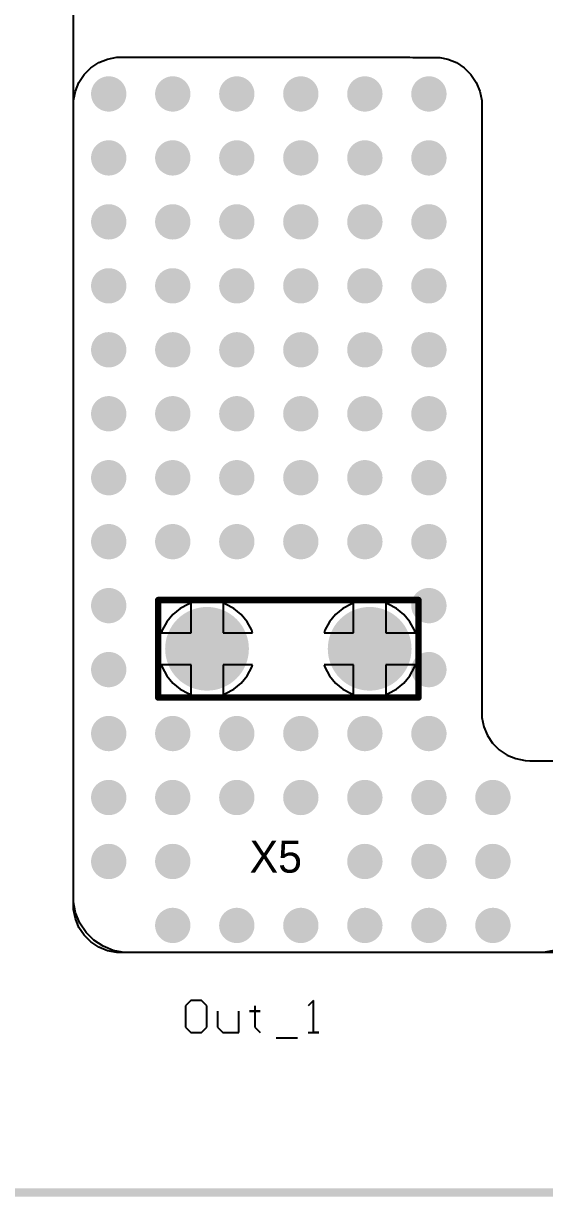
# Model space of a CAD drawing. Header units: millimetres. Extents: x 25 to 183, y 185 to 406.
# Drawn here: x 54.34 to 70.61, y 185.27 to 221.95 of the extents above; entities that cross this region are included whole.
import ezdxf

# ---------------------------------------------------------------- set-up
doc = ezdxf.new("R2010")
doc.units = ezdxf.units.MM
for name, color, linetype in [('BottomLayer', 5, 'Continuous'), ('BottomSolder', 6, 'Continuous'), ('Mechanical1', 6, 'Continuous'), ('MultiLayer', 9, 'Continuous'), ('PadHoleLayer', 156, 'Continuous'), ('TopLayer', 1, 'Continuous'), ('TopOverlay', 2, 'Continuous'), ('TopSolder', 216, 'Continuous'), ('ViaHoleLayer', 16, 'Continuous')]:
    doc.layers.add(name, color=color, linetype=linetype)

# ---------------------------------------------------------------- blocks, each defined once
blk = doc.blocks.new('63849_1_INSULATOR_154719_1__1845')
at = {"layer": 'BottomLayer', "const_width": 1.206}
for points in [[(-0.603, 0, 1), (0.603, 0, 1)], [(4.477, 0, 1), (5.683, 0, 1)]]:
    blk.add_lwpolyline(points, format="xyb", close=True, dxfattribs=at)
at = {"layer": 'BottomSolder', "const_width": 1.308}
for points in [[(-0.654, 0, 1), (0.654, 0, 1)], [(4.426, 0, 1), (5.734, 0, 1)]]:
    blk.add_lwpolyline(points, format="xyb", close=True, dxfattribs=at)
at = {"layer": 'MultiLayer', "const_width": 1.206}
for points in [[(-0.603, 0, 1), (0.603, 0, 1)], [(4.477, 0, 1), (5.683, 0, 1)]]:
    blk.add_lwpolyline(points, format="xyb", close=True, dxfattribs=at)
at = {"layer": 'PadHoleLayer', "const_width": 0.75}
for points in [[(-0.375, 0, 1), (0.375, 0, 1)], [(4.705, 0, 1), (5.455, 0, 1)]]:
    blk.add_lwpolyline(points, format="xyb", close=True, dxfattribs=at)
at = {"layer": 'TopLayer', "const_width": 1.206}
for points in [[(-0.603, 0, 1), (0.603, 0, 1)], [(4.477, 0, 1), (5.683, 0, 1)]]:
    blk.add_lwpolyline(points, format="xyb", close=True, dxfattribs=at)
at = {"layer": 'TopOverlay', "const_width": 0.203}
for points in [[(-1.524, 1.524), (-1.524, -1.524)], [(6.604, 1.524), (-1.524, 1.524)], [(6.604, 1.524), (6.604, -1.524)], [(6.604, -1.524), (-1.524, -1.524)]]:
    blk.add_lwpolyline(points, dxfattribs=at)
at = {"layer": 'TopOverlay', "const_width": 0.102}
for points in [[(-1.575, 1.524, 1), (-1.473, 1.524, 1)], [(-1.575, 1.524, 1), (-1.473, 1.524, 1)], [(6.553, 1.524, 1), (6.655, 1.524, 1)], [(6.553, 1.524, 1), (6.655, 1.524, 1)], [(-1.575, -1.524, 1), (-1.473, -1.524, 1)], [(-1.575, -1.524, 1), (-1.473, -1.524, 1)], [(6.553, -1.524, 1), (6.655, -1.524, 1)], [(6.553, -1.524, 1), (6.655, -1.524, 1)]]:
    blk.add_lwpolyline(points, format="xyb", close=True, dxfattribs=at)
at = {"layer": 'TopSolder', "const_width": 1.308}
for points in [[(-0.654, 0, 1), (0.654, 0, 1)], [(4.426, 0, 1), (5.734, 0, 1)]]:
    blk.add_lwpolyline(points, format="xyb", close=True, dxfattribs=at)

msp = doc.modelspace()

# ---------------------------------------------------------------- linework, layer by layer
at = {"layer": 'BottomLayer'}
for p, q in [((56.689, 220.729), (56.962, 220.842)), ((56.962, 220.842), (57.252, 220.9)), ((57.252, 220.9), (57.4, 220.9)), ((57.4, 220.9), (57.4, 220.9)), ((57.4, 220.9), (66.404, 220.9)), ((66.404, 220.9), (66.502, 220.89)), ((66.502, 220.89), (66.503, 220.89)), ((66.503, 220.89), (66.503, 220.89)), ((66.503, 220.89), (66.65, 220.89)), ((66.65, 220.89), (67.346, 220.89)), ((67.346, 220.89), (67.588, 220.842)), ((67.588, 220.842), (67.861, 220.729)), ((56.235, 220.356), (56.444, 220.565)), ((56.444, 220.565), (56.689, 220.729)), ((67.861, 220.729), (68.106, 220.565)), ((68.106, 220.565), (68.315, 220.356)), ((55.958, 219.838), (56.071, 220.111)), ((56.071, 220.111), (56.235, 220.356)), ((68.315, 220.356), (68.479, 220.111)), ((68.479, 220.111), (68.592, 219.838)), ((55.9, 219.548), (55.958, 219.838)), ((68.592, 219.838), (68.65, 219.548)), ((55.9, 219.4), (55.9, 219.548)), ((55.9, 194.4), (55.9, 219.4)), ((68.65, 219.548), (68.65, 219.4)), ((68.65, 219.4), (68.65, 219.4)), ((68.65, 219.4), (68.65, 219.4)), ((68.65, 219.4), (68.65, 200.4)), ((68.65, 200.4), (68.657, 200.253)), ((68.657, 200.253), (68.715, 199.965)), ((68.715, 199.965), (68.827, 199.693)), ((68.827, 199.693), (68.99, 199.448)), ((68.99, 199.448), (69.198, 199.24)), ((69.198, 199.24), (69.443, 199.077)), ((69.443, 199.077), (69.715, 198.965)), ((69.715, 198.965), (70.003, 198.907)), ((70.003, 198.907), (70.15, 198.9)), ((70.15, 198.9), (70.15, 198.9)), ((70.15, 198.9), (89.65, 198.9)), ((55.9, 194.252), (55.9, 194.4)), ((55.958, 193.962), (55.9, 194.252)), ((56.071, 193.689), (55.958, 193.962)), ((56.235, 193.444), (56.071, 193.689)), ((56.444, 193.235), (56.235, 193.444)), ((56.689, 193.071), (56.444, 193.235)), ((56.962, 192.958), (56.689, 193.071)), ((57.252, 192.9), (56.962, 192.958)), ((57.4, 192.9), (57.252, 192.9)), ((91.15, 192.9), (57.4, 192.9))]:
    msp.add_line(p, q, dxfattribs=at)
at = {"layer": 'BottomLayer', "const_width": 0.45}
for points in [[(56.775, 219.75, 1), (57.225, 219.75, 1)], [(58.775, 219.75, 1), (59.225, 219.75, 1)], [(60.775, 219.75, 1), (61.225, 219.75, 1)], [(62.775, 219.75, 1), (63.225, 219.75, 1)], [(64.775, 219.75, 1), (65.225, 219.75, 1)], [(66.775, 219.75, 1), (67.225, 219.75, 1)], [(56.775, 217.75, 1), (57.225, 217.75, 1)], [(58.775, 217.75, 1), (59.225, 217.75, 1)], [(60.775, 217.75, 1), (61.225, 217.75, 1)], [(62.775, 217.75, 1), (63.225, 217.75, 1)], [(64.775, 217.75, 1), (65.225, 217.75, 1)], [(66.775, 217.75, 1), (67.225, 217.75, 1)], [(56.775, 215.75, 1), (57.225, 215.75, 1)], [(58.775, 215.75, 1), (59.225, 215.75, 1)], [(60.775, 215.75, 1), (61.225, 215.75, 1)], [(62.775, 215.75, 1), (63.225, 215.75, 1)], [(64.775, 215.75, 1), (65.225, 215.75, 1)], [(66.775, 215.75, 1), (67.225, 215.75, 1)], [(56.775, 213.75, 1), (57.225, 213.75, 1)], [(58.775, 213.75, 1), (59.225, 213.75, 1)], [(60.775, 213.75, 1), (61.225, 213.75, 1)], [(62.775, 213.75, 1), (63.225, 213.75, 1)], [(64.775, 213.75, 1), (65.225, 213.75, 1)], [(66.775, 213.75, 1), (67.225, 213.75, 1)], [(56.775, 211.75, 1), (57.225, 211.75, 1)], [(58.775, 211.75, 1), (59.225, 211.75, 1)], [(60.775, 211.75, 1), (61.225, 211.75, 1)], [(62.775, 211.75, 1), (63.225, 211.75, 1)], [(64.775, 211.75, 1), (65.225, 211.75, 1)], [(66.775, 211.75, 1), (67.225, 211.75, 1)], [(56.775, 209.75, 1), (57.225, 209.75, 1)], [(58.775, 209.75, 1), (59.225, 209.75, 1)], [(60.775, 209.75, 1), (61.225, 209.75, 1)], [(62.775, 209.75, 1), (63.225, 209.75, 1)], [(64.775, 209.75, 1), (65.225, 209.75, 1)], [(66.775, 209.75, 1), (67.225, 209.75, 1)], [(56.775, 207.75, 1), (57.225, 207.75, 1)], [(58.775, 207.75, 1), (59.225, 207.75, 1)], [(60.775, 207.75, 1), (61.225, 207.75, 1)], [(62.775, 207.75, 1), (63.225, 207.75, 1)], [(64.775, 207.75, 1), (65.225, 207.75, 1)], [(66.775, 207.75, 1), (67.225, 207.75, 1)], [(56.775, 205.75, 1), (57.225, 205.75, 1)], [(58.775, 205.75, 1), (59.225, 205.75, 1)], [(60.775, 205.75, 1), (61.225, 205.75, 1)], [(62.775, 205.75, 1), (63.225, 205.75, 1)], [(64.775, 205.75, 1), (65.225, 205.75, 1)], [(66.775, 205.75, 1), (67.225, 205.75, 1)], [(56.775, 203.75, 1), (57.225, 203.75, 1)], [(66.775, 203.75, 1), (67.225, 203.75, 1)], [(56.775, 201.75, 1), (57.225, 201.75, 1)], [(66.775, 201.75, 1), (67.225, 201.75, 1)], [(56.775, 199.75, 1), (57.225, 199.75, 1)], [(58.775, 199.75, 1), (59.225, 199.75, 1)], [(60.775, 199.75, 1), (61.225, 199.75, 1)], [(62.775, 199.75, 1), (63.225, 199.75, 1)], [(64.775, 199.75, 1), (65.225, 199.75, 1)], [(66.775, 199.75, 1), (67.225, 199.75, 1)], [(56.775, 197.75, 1), (57.225, 197.75, 1)], [(58.775, 197.75, 1), (59.225, 197.75, 1)], [(60.775, 197.75, 1), (61.225, 197.75, 1)], [(62.775, 197.75, 1), (63.225, 197.75, 1)], [(64.775, 197.75, 1), (65.225, 197.75, 1)], [(66.775, 197.75, 1), (67.225, 197.75, 1)], [(68.775, 197.75, 1), (69.225, 197.75, 1)], [(56.775, 195.75, 1), (57.225, 195.75, 1)], [(58.775, 195.75, 1), (59.225, 195.75, 1)], [(64.775, 195.75, 1), (65.225, 195.75, 1)], [(66.775, 195.75, 1), (67.225, 195.75, 1)], [(68.775, 195.75, 1), (69.225, 195.75, 1)], [(58.775, 193.75, 1), (59.225, 193.75, 1)], [(60.775, 193.75, 1), (61.225, 193.75, 1)], [(62.775, 193.75, 1), (63.225, 193.75, 1)], [(64.775, 193.75, 1), (65.225, 193.75, 1)], [(66.775, 193.75, 1), (67.225, 193.75, 1)], [(68.775, 193.75, 1), (69.225, 193.75, 1)]]:
    msp.add_lwpolyline(points, format="xyb", close=True, dxfattribs=at)
at = {"layer": 'BottomSolder', "const_width": 0.552}
for points in [[(56.724, 219.75, 1), (57.276, 219.75, 1)], [(58.724, 219.75, 1), (59.276, 219.75, 1)], [(60.724, 219.75, 1), (61.276, 219.75, 1)], [(62.724, 219.75, 1), (63.276, 219.75, 1)], [(64.724, 219.75, 1), (65.276, 219.75, 1)], [(66.724, 219.75, 1), (67.276, 219.75, 1)], [(56.724, 217.75, 1), (57.276, 217.75, 1)], [(58.724, 217.75, 1), (59.276, 217.75, 1)], [(60.724, 217.75, 1), (61.276, 217.75, 1)], [(62.724, 217.75, 1), (63.276, 217.75, 1)], [(64.724, 217.75, 1), (65.276, 217.75, 1)], [(66.724, 217.75, 1), (67.276, 217.75, 1)], [(56.724, 215.75, 1), (57.276, 215.75, 1)], [(58.724, 215.75, 1), (59.276, 215.75, 1)], [(60.724, 215.75, 1), (61.276, 215.75, 1)], [(62.724, 215.75, 1), (63.276, 215.75, 1)], [(64.724, 215.75, 1), (65.276, 215.75, 1)], [(66.724, 215.75, 1), (67.276, 215.75, 1)], [(56.724, 213.75, 1), (57.276, 213.75, 1)], [(58.724, 213.75, 1), (59.276, 213.75, 1)], [(60.724, 213.75, 1), (61.276, 213.75, 1)], [(62.724, 213.75, 1), (63.276, 213.75, 1)], [(64.724, 213.75, 1), (65.276, 213.75, 1)], [(66.724, 213.75, 1), (67.276, 213.75, 1)], [(56.724, 211.75, 1), (57.276, 211.75, 1)], [(58.724, 211.75, 1), (59.276, 211.75, 1)], [(60.724, 211.75, 1), (61.276, 211.75, 1)], [(62.724, 211.75, 1), (63.276, 211.75, 1)], [(64.724, 211.75, 1), (65.276, 211.75, 1)], [(66.724, 211.75, 1), (67.276, 211.75, 1)], [(56.724, 209.75, 1), (57.276, 209.75, 1)], [(58.724, 209.75, 1), (59.276, 209.75, 1)], [(60.724, 209.75, 1), (61.276, 209.75, 1)], [(62.724, 209.75, 1), (63.276, 209.75, 1)], [(64.724, 209.75, 1), (65.276, 209.75, 1)], [(66.724, 209.75, 1), (67.276, 209.75, 1)], [(56.724, 207.75, 1), (57.276, 207.75, 1)], [(58.724, 207.75, 1), (59.276, 207.75, 1)], [(60.724, 207.75, 1), (61.276, 207.75, 1)], [(62.724, 207.75, 1), (63.276, 207.75, 1)], [(64.724, 207.75, 1), (65.276, 207.75, 1)], [(66.724, 207.75, 1), (67.276, 207.75, 1)], [(56.724, 205.75, 1), (57.276, 205.75, 1)], [(58.724, 205.75, 1), (59.276, 205.75, 1)], [(60.724, 205.75, 1), (61.276, 205.75, 1)], [(62.724, 205.75, 1), (63.276, 205.75, 1)], [(64.724, 205.75, 1), (65.276, 205.75, 1)], [(66.724, 205.75, 1), (67.276, 205.75, 1)], [(56.724, 203.75, 1), (57.276, 203.75, 1)], [(66.724, 203.75, 1), (67.276, 203.75, 1)], [(56.724, 201.75, 1), (57.276, 201.75, 1)], [(66.724, 201.75, 1), (67.276, 201.75, 1)], [(56.724, 199.75, 1), (57.276, 199.75, 1)], [(58.724, 199.75, 1), (59.276, 199.75, 1)], [(60.724, 199.75, 1), (61.276, 199.75, 1)], [(62.724, 199.75, 1), (63.276, 199.75, 1)], [(64.724, 199.75, 1), (65.276, 199.75, 1)], [(66.724, 199.75, 1), (67.276, 199.75, 1)], [(56.724, 197.75, 1), (57.276, 197.75, 1)], [(58.724, 197.75, 1), (59.276, 197.75, 1)], [(60.724, 197.75, 1), (61.276, 197.75, 1)], [(62.724, 197.75, 1), (63.276, 197.75, 1)], [(64.724, 197.75, 1), (65.276, 197.75, 1)], [(66.724, 197.75, 1), (67.276, 197.75, 1)], [(68.724, 197.75, 1), (69.276, 197.75, 1)], [(56.724, 195.75, 1), (57.276, 195.75, 1)], [(58.724, 195.75, 1), (59.276, 195.75, 1)], [(64.724, 195.75, 1), (65.276, 195.75, 1)], [(66.724, 195.75, 1), (67.276, 195.75, 1)], [(68.724, 195.75, 1), (69.276, 195.75, 1)], [(58.724, 193.75, 1), (59.276, 193.75, 1)], [(60.724, 193.75, 1), (61.276, 193.75, 1)], [(62.724, 193.75, 1), (63.276, 193.75, 1)], [(64.724, 193.75, 1), (65.276, 193.75, 1)], [(66.724, 193.75, 1), (67.276, 193.75, 1)], [(68.724, 193.75, 1), (69.276, 193.75, 1)]]:
    msp.add_lwpolyline(points, format="xyb", close=True, dxfattribs=at)
at = {"layer": 'Mechanical1', "const_width": 0.254}
msp.add_lwpolyline([(30.4, 185.4), (178.4, 185.4)], dxfattribs=at)
at = {"layer": 'MultiLayer', "const_width": 0.45}
for points in [[(56.775, 219.75, 1), (57.225, 219.75, 1)], [(58.775, 219.75, 1), (59.225, 219.75, 1)], [(60.775, 219.75, 1), (61.225, 219.75, 1)], [(62.775, 219.75, 1), (63.225, 219.75, 1)], [(64.775, 219.75, 1), (65.225, 219.75, 1)], [(66.775, 219.75, 1), (67.225, 219.75, 1)], [(56.775, 217.75, 1), (57.225, 217.75, 1)], [(58.775, 217.75, 1), (59.225, 217.75, 1)], [(60.775, 217.75, 1), (61.225, 217.75, 1)], [(62.775, 217.75, 1), (63.225, 217.75, 1)], [(64.775, 217.75, 1), (65.225, 217.75, 1)], [(66.775, 217.75, 1), (67.225, 217.75, 1)], [(56.775, 215.75, 1), (57.225, 215.75, 1)], [(58.775, 215.75, 1), (59.225, 215.75, 1)], [(60.775, 215.75, 1), (61.225, 215.75, 1)], [(62.775, 215.75, 1), (63.225, 215.75, 1)], [(64.775, 215.75, 1), (65.225, 215.75, 1)], [(66.775, 215.75, 1), (67.225, 215.75, 1)], [(56.775, 213.75, 1), (57.225, 213.75, 1)], [(58.775, 213.75, 1), (59.225, 213.75, 1)], [(60.775, 213.75, 1), (61.225, 213.75, 1)], [(62.775, 213.75, 1), (63.225, 213.75, 1)], [(64.775, 213.75, 1), (65.225, 213.75, 1)], [(66.775, 213.75, 1), (67.225, 213.75, 1)], [(56.775, 211.75, 1), (57.225, 211.75, 1)], [(58.775, 211.75, 1), (59.225, 211.75, 1)], [(60.775, 211.75, 1), (61.225, 211.75, 1)], [(62.775, 211.75, 1), (63.225, 211.75, 1)], [(64.775, 211.75, 1), (65.225, 211.75, 1)], [(66.775, 211.75, 1), (67.225, 211.75, 1)], [(56.775, 209.75, 1), (57.225, 209.75, 1)], [(58.775, 209.75, 1), (59.225, 209.75, 1)], [(60.775, 209.75, 1), (61.225, 209.75, 1)], [(62.775, 209.75, 1), (63.225, 209.75, 1)], [(64.775, 209.75, 1), (65.225, 209.75, 1)], [(66.775, 209.75, 1), (67.225, 209.75, 1)], [(56.775, 207.75, 1), (57.225, 207.75, 1)], [(58.775, 207.75, 1), (59.225, 207.75, 1)], [(60.775, 207.75, 1), (61.225, 207.75, 1)], [(62.775, 207.75, 1), (63.225, 207.75, 1)], [(64.775, 207.75, 1), (65.225, 207.75, 1)], [(66.775, 207.75, 1), (67.225, 207.75, 1)], [(56.775, 205.75, 1), (57.225, 205.75, 1)], [(58.775, 205.75, 1), (59.225, 205.75, 1)], [(60.775, 205.75, 1), (61.225, 205.75, 1)], [(62.775, 205.75, 1), (63.225, 205.75, 1)], [(64.775, 205.75, 1), (65.225, 205.75, 1)], [(66.775, 205.75, 1), (67.225, 205.75, 1)], [(56.775, 203.75, 1), (57.225, 203.75, 1)], [(66.775, 203.75, 1), (67.225, 203.75, 1)], [(56.775, 201.75, 1), (57.225, 201.75, 1)], [(66.775, 201.75, 1), (67.225, 201.75, 1)], [(56.775, 199.75, 1), (57.225, 199.75, 1)], [(58.775, 199.75, 1), (59.225, 199.75, 1)], [(60.775, 199.75, 1), (61.225, 199.75, 1)], [(62.775, 199.75, 1), (63.225, 199.75, 1)], [(64.775, 199.75, 1), (65.225, 199.75, 1)], [(66.775, 199.75, 1), (67.225, 199.75, 1)], [(56.775, 197.75, 1), (57.225, 197.75, 1)], [(58.775, 197.75, 1), (59.225, 197.75, 1)], [(60.775, 197.75, 1), (61.225, 197.75, 1)], [(62.775, 197.75, 1), (63.225, 197.75, 1)], [(64.775, 197.75, 1), (65.225, 197.75, 1)], [(66.775, 197.75, 1), (67.225, 197.75, 1)], [(68.775, 197.75, 1), (69.225, 197.75, 1)], [(56.775, 195.75, 1), (57.225, 195.75, 1)], [(58.775, 195.75, 1), (59.225, 195.75, 1)], [(64.775, 195.75, 1), (65.225, 195.75, 1)], [(66.775, 195.75, 1), (67.225, 195.75, 1)], [(68.775, 195.75, 1), (69.225, 195.75, 1)], [(58.775, 193.75, 1), (59.225, 193.75, 1)], [(60.775, 193.75, 1), (61.225, 193.75, 1)], [(62.775, 193.75, 1), (63.225, 193.75, 1)], [(64.775, 193.75, 1), (65.225, 193.75, 1)], [(66.775, 193.75, 1), (67.225, 193.75, 1)], [(68.775, 193.75, 1), (69.225, 193.75, 1)]]:
    msp.add_lwpolyline(points, format="xyb", close=True, dxfattribs=at)
at = {"layer": 'TopLayer'}
for p, q in [((55.9, 208.4), (55.9, 224.65)), ((55.9, 194.65), (55.9, 208.4)), ((59.229, 203.659), (59, 203.47)), ((59.491, 203.799), (59.229, 203.659)), ((59.57, 203.823), (59.491, 203.799)), ((59.57, 202.9), (59.57, 203.823)), ((60.649, 203.799), (60.57, 203.823)), ((60.57, 203.823), (60.57, 202.9)), ((60.911, 203.659), (60.649, 203.799)), ((61.14, 203.47), (60.911, 203.659)), ((64.309, 203.659), (64.08, 203.47)), ((64.571, 203.799), (64.309, 203.659)), ((64.65, 203.823), (64.571, 203.799)), ((64.65, 202.9), (64.65, 203.823)), ((65.729, 203.799), (65.65, 203.823)), ((65.65, 203.823), (65.65, 202.9)), ((65.991, 203.659), (65.729, 203.799)), ((66.22, 203.47), (65.991, 203.659)), ((58.811, 203.241), (58.671, 202.979)), ((59, 203.47), (58.811, 203.241)), ((61.329, 203.241), (61.14, 203.47)), ((61.469, 202.979), (61.329, 203.241)), ((63.891, 203.241), (63.751, 202.979)), ((64.08, 203.47), (63.891, 203.241)), ((66.409, 203.241), (66.22, 203.47)), ((66.549, 202.979), (66.409, 203.241)), ((58.671, 202.979), (58.647, 202.9)), ((58.647, 202.9), (59.57, 202.9)), ((60.57, 202.9), (61.493, 202.9)), ((61.493, 202.9), (61.469, 202.979)), ((63.751, 202.979), (63.727, 202.9)), ((63.727, 202.9), (64.65, 202.9)), ((65.65, 202.9), (66.573, 202.9)), ((66.573, 202.9), (66.549, 202.979)), ((59.57, 201.9), (58.647, 201.9)), ((58.647, 201.9), (58.671, 201.821)), ((58.671, 201.821), (58.811, 201.559)), ((59.57, 200.977), (59.57, 201.9)), ((61.493, 201.9), (60.57, 201.9)), ((60.57, 201.9), (60.57, 200.977)), ((61.329, 201.559), (61.469, 201.821)), ((61.469, 201.821), (61.493, 201.9)), ((64.65, 201.9), (63.727, 201.9)), ((63.727, 201.9), (63.751, 201.821)), ((63.751, 201.821), (63.891, 201.559)), ((64.65, 200.977), (64.65, 201.9)), ((66.573, 201.9), (65.65, 201.9)), ((65.65, 201.9), (65.65, 200.977)), ((66.409, 201.559), (66.549, 201.821)), ((66.549, 201.821), (66.573, 201.9)), ((58.811, 201.559), (59, 201.33)), ((61.14, 201.33), (61.329, 201.559)), ((63.891, 201.559), (64.08, 201.33)), ((66.22, 201.33), (66.409, 201.559)), ((59, 201.33), (59.229, 201.141)), ((59.229, 201.141), (59.491, 201.001)), ((60.649, 201.001), (60.911, 201.141)), ((60.911, 201.141), (61.14, 201.33)), ((64.08, 201.33), (64.309, 201.141)), ((64.309, 201.141), (64.571, 201.001)), ((65.729, 201.001), (65.991, 201.141)), ((65.991, 201.141), (66.22, 201.33)), ((59.491, 201.001), (59.57, 200.977)), ((60.57, 200.977), (60.649, 201.001)), ((64.571, 201.001), (64.65, 200.977)), ((65.65, 200.977), (65.729, 201.001)), ((55.9, 194.478), (55.9, 194.65)), ((55.9, 194.65), (55.9, 194.65)), ((55.967, 194.14), (55.9, 194.478)), ((56.099, 193.821), (55.967, 194.14)), ((56.291, 193.534), (56.099, 193.821)), ((56.534, 193.291), (56.291, 193.534)), ((56.821, 193.099), (56.534, 193.291)), ((57.14, 192.967), (56.821, 193.099)), ((57.478, 192.9), (57.14, 192.967)), ((70.91, 192.967), (70.572, 192.9)), ((57.65, 192.9), (57.478, 192.9)), ((70.4, 192.9), (57.65, 192.9)), ((70.572, 192.9), (70.4, 192.9)), ((70.4, 192.9), (70.4, 192.9)), ((70.4, 192.9), (70.4, 192.9))]:
    msp.add_line(p, q, dxfattribs=at)
at = {"layer": 'TopLayer', "const_width": 0.45}
for points in [[(56.775, 219.75, 1), (57.225, 219.75, 1)], [(58.775, 219.75, 1), (59.225, 219.75, 1)], [(60.775, 219.75, 1), (61.225, 219.75, 1)], [(62.775, 219.75, 1), (63.225, 219.75, 1)], [(64.775, 219.75, 1), (65.225, 219.75, 1)], [(66.775, 219.75, 1), (67.225, 219.75, 1)], [(56.775, 217.75, 1), (57.225, 217.75, 1)], [(58.775, 217.75, 1), (59.225, 217.75, 1)], [(60.775, 217.75, 1), (61.225, 217.75, 1)], [(62.775, 217.75, 1), (63.225, 217.75, 1)], [(64.775, 217.75, 1), (65.225, 217.75, 1)], [(66.775, 217.75, 1), (67.225, 217.75, 1)], [(56.775, 215.75, 1), (57.225, 215.75, 1)], [(58.775, 215.75, 1), (59.225, 215.75, 1)], [(60.775, 215.75, 1), (61.225, 215.75, 1)], [(62.775, 215.75, 1), (63.225, 215.75, 1)], [(64.775, 215.75, 1), (65.225, 215.75, 1)], [(66.775, 215.75, 1), (67.225, 215.75, 1)], [(56.775, 213.75, 1), (57.225, 213.75, 1)], [(58.775, 213.75, 1), (59.225, 213.75, 1)], [(60.775, 213.75, 1), (61.225, 213.75, 1)], [(62.775, 213.75, 1), (63.225, 213.75, 1)], [(64.775, 213.75, 1), (65.225, 213.75, 1)], [(66.775, 213.75, 1), (67.225, 213.75, 1)], [(56.775, 211.75, 1), (57.225, 211.75, 1)], [(58.775, 211.75, 1), (59.225, 211.75, 1)], [(60.775, 211.75, 1), (61.225, 211.75, 1)], [(62.775, 211.75, 1), (63.225, 211.75, 1)], [(64.775, 211.75, 1), (65.225, 211.75, 1)], [(66.775, 211.75, 1), (67.225, 211.75, 1)], [(56.775, 209.75, 1), (57.225, 209.75, 1)], [(58.775, 209.75, 1), (59.225, 209.75, 1)], [(60.775, 209.75, 1), (61.225, 209.75, 1)], [(62.775, 209.75, 1), (63.225, 209.75, 1)], [(64.775, 209.75, 1), (65.225, 209.75, 1)], [(66.775, 209.75, 1), (67.225, 209.75, 1)], [(56.775, 207.75, 1), (57.225, 207.75, 1)], [(58.775, 207.75, 1), (59.225, 207.75, 1)], [(60.775, 207.75, 1), (61.225, 207.75, 1)], [(62.775, 207.75, 1), (63.225, 207.75, 1)], [(64.775, 207.75, 1), (65.225, 207.75, 1)], [(66.775, 207.75, 1), (67.225, 207.75, 1)], [(56.775, 205.75, 1), (57.225, 205.75, 1)], [(58.775, 205.75, 1), (59.225, 205.75, 1)], [(60.775, 205.75, 1), (61.225, 205.75, 1)], [(62.775, 205.75, 1), (63.225, 205.75, 1)], [(64.775, 205.75, 1), (65.225, 205.75, 1)], [(66.775, 205.75, 1), (67.225, 205.75, 1)], [(56.775, 203.75, 1), (57.225, 203.75, 1)], [(66.775, 203.75, 1), (67.225, 203.75, 1)], [(56.775, 201.75, 1), (57.225, 201.75, 1)], [(66.775, 201.75, 1), (67.225, 201.75, 1)], [(56.775, 199.75, 1), (57.225, 199.75, 1)], [(58.775, 199.75, 1), (59.225, 199.75, 1)], [(60.775, 199.75, 1), (61.225, 199.75, 1)], [(62.775, 199.75, 1), (63.225, 199.75, 1)], [(64.775, 199.75, 1), (65.225, 199.75, 1)], [(66.775, 199.75, 1), (67.225, 199.75, 1)], [(56.775, 197.75, 1), (57.225, 197.75, 1)], [(58.775, 197.75, 1), (59.225, 197.75, 1)], [(60.775, 197.75, 1), (61.225, 197.75, 1)], [(62.775, 197.75, 1), (63.225, 197.75, 1)], [(64.775, 197.75, 1), (65.225, 197.75, 1)], [(66.775, 197.75, 1), (67.225, 197.75, 1)], [(68.775, 197.75, 1), (69.225, 197.75, 1)], [(56.775, 195.75, 1), (57.225, 195.75, 1)], [(58.775, 195.75, 1), (59.225, 195.75, 1)], [(64.775, 195.75, 1), (65.225, 195.75, 1)], [(66.775, 195.75, 1), (67.225, 195.75, 1)], [(68.775, 195.75, 1), (69.225, 195.75, 1)], [(58.775, 193.75, 1), (59.225, 193.75, 1)], [(60.775, 193.75, 1), (61.225, 193.75, 1)], [(62.775, 193.75, 1), (63.225, 193.75, 1)], [(64.775, 193.75, 1), (65.225, 193.75, 1)], [(66.775, 193.75, 1), (67.225, 193.75, 1)], [(68.775, 193.75, 1), (69.225, 193.75, 1)]]:
    msp.add_lwpolyline(points, format="xyb", close=True, dxfattribs=at)
at = {"layer": 'TopOverlay'}
for p, q in [((59.567, 191.4), (59.4, 191.233)), ((59.4, 191.233), (59.4, 190.567)), ((59.9, 191.4), (59.567, 191.4)), ((60.066, 191.233), (59.9, 191.4)), ((60.066, 190.567), (60.066, 191.233)), ((61.566, 191.233), (61.566, 191.066)), ((63.399, 191.4), (63.232, 191.233)), ((63.399, 190.4), (63.399, 191.4)), ((60.4, 191.066), (60.4, 190.567)), ((61.066, 190.4), (61.066, 191.066)), ((61.566, 191.066), (61.399, 191.066)), ((61.399, 191.066), (61.733, 191.066)), ((61.733, 191.066), (61.566, 191.066)), ((61.566, 191.066), (61.566, 190.567)), ((59.4, 190.567), (59.567, 190.4)), ((59.567, 190.4), (59.9, 190.4)), ((59.9, 190.4), (60.066, 190.567)), ((60.4, 190.567), (60.566, 190.4)), ((60.566, 190.4), (61.066, 190.4)), ((61.566, 190.567), (61.733, 190.4)), ((63.232, 190.4), (63.565, 190.4)), ((63.565, 190.4), (63.399, 190.4)), ((62.232, 190.233), (62.899, 190.233))]:
    msp.add_line(p, q, dxfattribs=at)
at = {"layer": 'TopSolder', "const_width": 0.552}
for points in [[(56.724, 219.75, 1), (57.276, 219.75, 1)], [(58.724, 219.75, 1), (59.276, 219.75, 1)], [(60.724, 219.75, 1), (61.276, 219.75, 1)], [(62.724, 219.75, 1), (63.276, 219.75, 1)], [(64.724, 219.75, 1), (65.276, 219.75, 1)], [(66.724, 219.75, 1), (67.276, 219.75, 1)], [(56.724, 217.75, 1), (57.276, 217.75, 1)], [(58.724, 217.75, 1), (59.276, 217.75, 1)], [(60.724, 217.75, 1), (61.276, 217.75, 1)], [(62.724, 217.75, 1), (63.276, 217.75, 1)], [(64.724, 217.75, 1), (65.276, 217.75, 1)], [(66.724, 217.75, 1), (67.276, 217.75, 1)], [(56.724, 215.75, 1), (57.276, 215.75, 1)], [(58.724, 215.75, 1), (59.276, 215.75, 1)], [(60.724, 215.75, 1), (61.276, 215.75, 1)], [(62.724, 215.75, 1), (63.276, 215.75, 1)], [(64.724, 215.75, 1), (65.276, 215.75, 1)], [(66.724, 215.75, 1), (67.276, 215.75, 1)], [(56.724, 213.75, 1), (57.276, 213.75, 1)], [(58.724, 213.75, 1), (59.276, 213.75, 1)], [(60.724, 213.75, 1), (61.276, 213.75, 1)], [(62.724, 213.75, 1), (63.276, 213.75, 1)], [(64.724, 213.75, 1), (65.276, 213.75, 1)], [(66.724, 213.75, 1), (67.276, 213.75, 1)], [(56.724, 211.75, 1), (57.276, 211.75, 1)], [(58.724, 211.75, 1), (59.276, 211.75, 1)], [(60.724, 211.75, 1), (61.276, 211.75, 1)], [(62.724, 211.75, 1), (63.276, 211.75, 1)], [(64.724, 211.75, 1), (65.276, 211.75, 1)], [(66.724, 211.75, 1), (67.276, 211.75, 1)], [(56.724, 209.75, 1), (57.276, 209.75, 1)], [(58.724, 209.75, 1), (59.276, 209.75, 1)], [(60.724, 209.75, 1), (61.276, 209.75, 1)], [(62.724, 209.75, 1), (63.276, 209.75, 1)], [(64.724, 209.75, 1), (65.276, 209.75, 1)], [(66.724, 209.75, 1), (67.276, 209.75, 1)], [(56.724, 207.75, 1), (57.276, 207.75, 1)], [(58.724, 207.75, 1), (59.276, 207.75, 1)], [(60.724, 207.75, 1), (61.276, 207.75, 1)], [(62.724, 207.75, 1), (63.276, 207.75, 1)], [(64.724, 207.75, 1), (65.276, 207.75, 1)], [(66.724, 207.75, 1), (67.276, 207.75, 1)], [(56.724, 205.75, 1), (57.276, 205.75, 1)], [(58.724, 205.75, 1), (59.276, 205.75, 1)], [(60.724, 205.75, 1), (61.276, 205.75, 1)], [(62.724, 205.75, 1), (63.276, 205.75, 1)], [(64.724, 205.75, 1), (65.276, 205.75, 1)], [(66.724, 205.75, 1), (67.276, 205.75, 1)], [(56.724, 203.75, 1), (57.276, 203.75, 1)], [(66.724, 203.75, 1), (67.276, 203.75, 1)], [(56.724, 201.75, 1), (57.276, 201.75, 1)], [(66.724, 201.75, 1), (67.276, 201.75, 1)], [(56.724, 199.75, 1), (57.276, 199.75, 1)], [(58.724, 199.75, 1), (59.276, 199.75, 1)], [(60.724, 199.75, 1), (61.276, 199.75, 1)], [(62.724, 199.75, 1), (63.276, 199.75, 1)], [(64.724, 199.75, 1), (65.276, 199.75, 1)], [(66.724, 199.75, 1), (67.276, 199.75, 1)], [(56.724, 197.75, 1), (57.276, 197.75, 1)], [(58.724, 197.75, 1), (59.276, 197.75, 1)], [(60.724, 197.75, 1), (61.276, 197.75, 1)], [(62.724, 197.75, 1), (63.276, 197.75, 1)], [(64.724, 197.75, 1), (65.276, 197.75, 1)], [(66.724, 197.75, 1), (67.276, 197.75, 1)], [(68.724, 197.75, 1), (69.276, 197.75, 1)], [(56.724, 195.75, 1), (57.276, 195.75, 1)], [(58.724, 195.75, 1), (59.276, 195.75, 1)], [(64.724, 195.75, 1), (65.276, 195.75, 1)], [(66.724, 195.75, 1), (67.276, 195.75, 1)], [(68.724, 195.75, 1), (69.276, 195.75, 1)], [(58.724, 193.75, 1), (59.276, 193.75, 1)], [(60.724, 193.75, 1), (61.276, 193.75, 1)], [(62.724, 193.75, 1), (63.276, 193.75, 1)], [(64.724, 193.75, 1), (65.276, 193.75, 1)], [(66.724, 193.75, 1), (67.276, 193.75, 1)], [(68.724, 193.75, 1), (69.276, 193.75, 1)]]:
    msp.add_lwpolyline(points, format="xyb", close=True, dxfattribs=at)
at = {"layer": 'ViaHoleLayer', "const_width": 0.25}
for points in [[(56.875, 219.75, 1), (57.125, 219.75, 1)], [(58.875, 219.75, 1), (59.125, 219.75, 1)], [(60.875, 219.75, 1), (61.125, 219.75, 1)], [(62.875, 219.75, 1), (63.125, 219.75, 1)], [(64.875, 219.75, 1), (65.125, 219.75, 1)], [(66.875, 219.75, 1), (67.125, 219.75, 1)], [(56.875, 217.75, 1), (57.125, 217.75, 1)], [(58.875, 217.75, 1), (59.125, 217.75, 1)], [(60.875, 217.75, 1), (61.125, 217.75, 1)], [(62.875, 217.75, 1), (63.125, 217.75, 1)], [(64.875, 217.75, 1), (65.125, 217.75, 1)], [(66.875, 217.75, 1), (67.125, 217.75, 1)], [(56.875, 215.75, 1), (57.125, 215.75, 1)], [(58.875, 215.75, 1), (59.125, 215.75, 1)], [(60.875, 215.75, 1), (61.125, 215.75, 1)], [(62.875, 215.75, 1), (63.125, 215.75, 1)], [(64.875, 215.75, 1), (65.125, 215.75, 1)], [(66.875, 215.75, 1), (67.125, 215.75, 1)], [(56.875, 213.75, 1), (57.125, 213.75, 1)], [(58.875, 213.75, 1), (59.125, 213.75, 1)], [(60.875, 213.75, 1), (61.125, 213.75, 1)], [(62.875, 213.75, 1), (63.125, 213.75, 1)], [(64.875, 213.75, 1), (65.125, 213.75, 1)], [(66.875, 213.75, 1), (67.125, 213.75, 1)], [(56.875, 211.75, 1), (57.125, 211.75, 1)], [(58.875, 211.75, 1), (59.125, 211.75, 1)], [(60.875, 211.75, 1), (61.125, 211.75, 1)], [(62.875, 211.75, 1), (63.125, 211.75, 1)], [(64.875, 211.75, 1), (65.125, 211.75, 1)], [(66.875, 211.75, 1), (67.125, 211.75, 1)], [(56.875, 209.75, 1), (57.125, 209.75, 1)], [(58.875, 209.75, 1), (59.125, 209.75, 1)], [(60.875, 209.75, 1), (61.125, 209.75, 1)], [(62.875, 209.75, 1), (63.125, 209.75, 1)], [(64.875, 209.75, 1), (65.125, 209.75, 1)], [(66.875, 209.75, 1), (67.125, 209.75, 1)], [(56.875, 207.75, 1), (57.125, 207.75, 1)], [(58.875, 207.75, 1), (59.125, 207.75, 1)], [(60.875, 207.75, 1), (61.125, 207.75, 1)], [(62.875, 207.75, 1), (63.125, 207.75, 1)], [(64.875, 207.75, 1), (65.125, 207.75, 1)], [(66.875, 207.75, 1), (67.125, 207.75, 1)], [(56.875, 205.75, 1), (57.125, 205.75, 1)], [(58.875, 205.75, 1), (59.125, 205.75, 1)], [(60.875, 205.75, 1), (61.125, 205.75, 1)], [(62.875, 205.75, 1), (63.125, 205.75, 1)], [(64.875, 205.75, 1), (65.125, 205.75, 1)], [(66.875, 205.75, 1), (67.125, 205.75, 1)], [(56.875, 203.75, 1), (57.125, 203.75, 1)], [(66.875, 203.75, 1), (67.125, 203.75, 1)], [(56.875, 201.75, 1), (57.125, 201.75, 1)], [(66.875, 201.75, 1), (67.125, 201.75, 1)], [(56.875, 199.75, 1), (57.125, 199.75, 1)], [(58.875, 199.75, 1), (59.125, 199.75, 1)], [(60.875, 199.75, 1), (61.125, 199.75, 1)], [(62.875, 199.75, 1), (63.125, 199.75, 1)], [(64.875, 199.75, 1), (65.125, 199.75, 1)], [(66.875, 199.75, 1), (67.125, 199.75, 1)], [(56.875, 197.75, 1), (57.125, 197.75, 1)], [(58.875, 197.75, 1), (59.125, 197.75, 1)], [(60.875, 197.75, 1), (61.125, 197.75, 1)], [(62.875, 197.75, 1), (63.125, 197.75, 1)], [(64.875, 197.75, 1), (65.125, 197.75, 1)], [(66.875, 197.75, 1), (67.125, 197.75, 1)], [(68.875, 197.75, 1), (69.125, 197.75, 1)], [(56.875, 195.75, 1), (57.125, 195.75, 1)], [(58.875, 195.75, 1), (59.125, 195.75, 1)], [(64.875, 195.75, 1), (65.125, 195.75, 1)], [(66.875, 195.75, 1), (67.125, 195.75, 1)], [(68.875, 195.75, 1), (69.125, 195.75, 1)], [(58.875, 193.75, 1), (59.125, 193.75, 1)], [(60.875, 193.75, 1), (61.125, 193.75, 1)], [(62.875, 193.75, 1), (63.125, 193.75, 1)], [(64.875, 193.75, 1), (65.125, 193.75, 1)], [(66.875, 193.75, 1), (67.125, 193.75, 1)], [(68.875, 193.75, 1), (69.125, 193.75, 1)]]:
    msp.add_lwpolyline(points, format="xyb", close=True, dxfattribs=at)

# ---------------------------------------------------------------- block references
at = {"rotation": 180}
msp.add_blockref('63849_1_INSULATOR_154719_1__1845', (65.15, 202.4), dxfattribs=at)

# ---------------------------------------------------------------- texts
at = {"layer": 'TopOverlay'}
msp.add_text('X5', height=1, dxfattribs=at).set_placement((61.4, 195.4))

doc.saveas('drawing.dxf')
